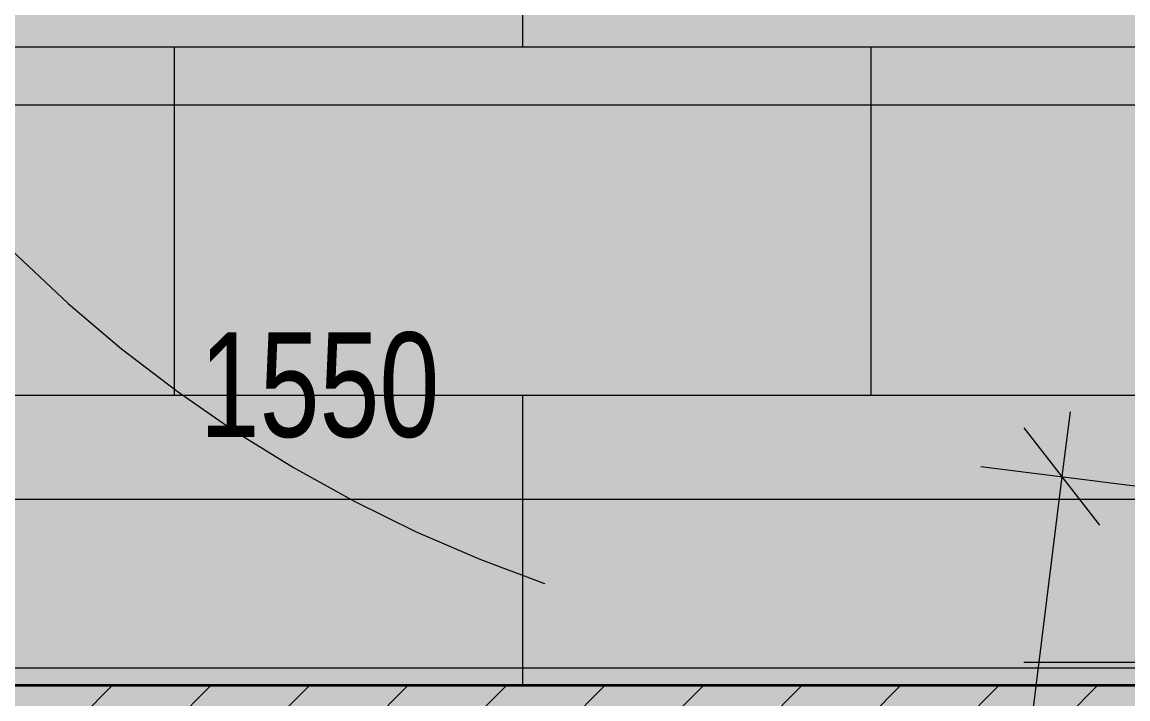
# Model space of a CAD drawing. Header units: metres. Extents: x -22.4 to 53.1, y 133.6 to 157.9.
# Drawn here: x 25.987 to 26.94, y 138.029 to 138.611 of the extents above; entities that cross this region are included whole.
import ezdxf

# ---------------------------------------------------------------- set-up
doc = ezdxf.new("R2010")
doc.units = ezdxf.units.M
doc.header["$MEASUREMENT"] = 0
for name, pattern in [('Strichlinie', [0.004, 0.003, -0.001]), ('Strichlinie_ eng', [0.0023, 0.0015, -0.0008]), ('Strichpunktlinie', [0.006703, 0.003528, -0.001764, 0, -0.001411])]:
    doc.linetypes.add(name, pattern=pattern)
for name, color, linetype in [('00  Raster', 7, 'Continuous'), ('10  Treppen + Rampen', 7, 'Continuous'), ('10  Wand Massiv', 7, 'Continuous'), ('10  Wand Massiv_Schnittschraffur', 7, 'Continuous'), ('20  Boden Aufbauten', 7, 'Continuous'), ('20  Boden Aufbauten_Deckschraffur', 7, 'Continuous'), ('40  Bemaßung 1_50 Achse', 7, 'Continuous'), ('50  NUF - Raumstempel', 7, 'Continuous'), ('70  Schnittlinien', 7, 'Continuous'), ('Neubau_10  Treppen + Rampen', 7, 'Continuous')]:
    doc.layers.add(name, color=color, linetype=linetype)
doc.styles.add('ERSTELLTER_STIL_2', font='')
doc.styles.get('ERSTELLTER_STIL_2').set_extended_font_data('Arial Narrow')

# ---------------------------------------------------------------- blocks, each defined once
blk = doc.blocks.new('*X1', base_point=(-23.4289, 120.77961))
at = {"layer": '20  Boden Aufbauten_Deckschraffur', "color": 254, "linetype": 'Continuous', "lineweight": 18, "ltscale": 1000, "true_color": 0xdfdfdf}
for p, q in [((26.41843, 138.58991), (26.41843, 138.88991)), ((25.46843, 138.58991), (26.11843, 138.58991)), ((25.46843, 138.58991), (26.11843, 138.58991)), ((26.11843, 138.58991), (27.01843, 138.58991)), ((26.11843, 138.28991), (26.11843, 138.58991)), ((26.71843, 138.28991), (26.71843, 138.58991)), ((25.46843, 138.28991), (26.11843, 138.28991)), ((26.11843, 138.28991), (27.01843, 138.28991)), ((26.11843, 138.28991), (27.01843, 138.28991)), ((26.41843, 138.03991), (26.41843, 138.28991))]:
    blk.add_line(p, q, dxfattribs=at)

msp = doc.modelspace()

# ---------------------------------------------------------------- hatches: boundary and pattern name
at = {"layer": '10  Wand Massiv_Schnittschraffur', "linetype": 'Continuous', "lineweight": 0, "true_color": 0xffffff}
for points in [[(29.91417, 138.05491), (24.60343, 138.05491), (24.60343, 138.03991), (29.91417, 138.03991)], [(24.60343, 137.83991), (29.91417, 137.83991), (29.91417, 138.03991), (24.60343, 138.03991)]]:
    msp.add_hatch(color=7, dxfattribs=at).paths.add_polyline_path(points)
at = {"layer": '10  Wand Massiv_Schnittschraffur', "linetype": 'Continuous', "lineweight": 13, "true_color": 0x000100}
h = msp.add_hatch(dxfattribs=at)
h.set_pattern_fill('Gips_0001', color=98, style=0, pattern_type=2)
h.set_pattern_definition([(26.86749, (-110.107942, 75.264664), (-0.0112982155, 0.0223013526), [0, -0.025])])
h.paths.add_polyline_path([(29.91417, 138.05491), (24.60343, 138.05491), (24.60343, 138.03991), (29.91417, 138.03991)])
h = msp.add_hatch(dxfattribs=at)
h.set_pattern_fill('Beton__Stahlbeton_0001', color=98, style=0, pattern_type=2)
h.set_pattern_definition([(45, (-110.10794, 75.26466), (-0.08485281, 0.08485281), []), (45, (-110.15037, 75.30709), (-0.08485281, 0.08485281), [0.09, -0.03])])
h.paths.add_polyline_path([(24.60343, 137.83991), (29.91417, 137.83991), (29.91417, 138.03991), (24.60343, 138.03991)])
at = {"layer": '20  Boden Aufbauten_Deckschraffur', "linetype": 'Continuous', "lineweight": 0, "true_color": 0xffffff}
msp.add_hatch(color=7, dxfattribs=at).paths.add_polyline_path([(25.46843, 138.03991), (28.56843, 138.03991), (28.56843, 139.13991), (27.15843, 139.13991), (26.87843, 139.13991), (25.46843, 139.13991)])

# ---------------------------------------------------------------- linework, layer by layer
at = {"layer": '00  Raster', "color": 7, "linetype": 'Strichpunktlinie', "lineweight": 13, "ltscale": 1000}
msp.add_line((-22.00944, 138.53991), (33.15561, 138.53991), dxfattribs=at)
at = {"layer": '10  Treppen + Rampen', "color": 7, "linetype": 'Strichlinie_ eng', "lineweight": 13, "ltscale": 1000}
msp.add_arc((26.83842, 139.27991), 1.22, 180.36394, 270.54588, dxfattribs=at)
at = {"layer": '10  Wand Massiv', "color": 7, "linetype": 'Continuous', "lineweight": 35, "ltscale": 1000}
msp.add_line((29.91417, 138.03991), (24.60343, 138.03991), dxfattribs=at)
at = {"layer": '10  Wand Massiv', "color": 7, "linetype": 'Continuous', "lineweight": 13, "ltscale": 1000, "flags": 128}
msp.add_lwpolyline([(29.91417, 138.05491), (24.60343, 138.05491)], dxfattribs=at)
at = {"layer": '20  Boden Aufbauten', "color": 7, "linetype": 'Continuous', "lineweight": 13, "ltscale": 1000, "flags": 128}
msp.add_lwpolyline([(25.46843, 138.03991), (25.46843, 139.13991), (26.87843, 139.13991), (27.15843, 139.13991), (28.56843, 139.13991), (28.56843, 138.03991)], close=True, dxfattribs=at)
at = {"layer": '40  Bemaßung 1_50 Achse', "color": 7, "linetype": 'Continuous', "lineweight": 13, "ltscale": 1000}
for p, q in [((26.88989, 138.27568), (26.8829, 138.21987)), ((26.91544, 138.178), (26.85035, 138.26174)), ((26.81313, 138.22862), (26.95266, 138.21113)), ((26.8829, 138.21987), (26.65333, 136.3884))]:
    msp.add_line(p, q, dxfattribs=at)
at = {"layer": '50  NUF - Raumstempel', "color": 7, "linetype": 'Strichlinie', "lineweight": 13, "ltscale": 1000, "flags": 128}
msp.add_lwpolyline([(28.55343, 143.52491), (28.55343, 142.00491), (28.55343, 139.56491), (28.56843, 139.56491), (28.56843, 138.05491), (25.48343, 138.05491), (25.48343, 143.52491)], close=True, dxfattribs=at)
at = {"layer": '70  Schnittlinien', "color": 255, "linetype": 'Continuous', "lineweight": 18, "ltscale": 1000}
msp.add_line((25.46896, 138.20039), (27.01797, 138.20039), dxfattribs=at)
at = {"layer": 'Neubau_10  Treppen + Rampen', "color": 7, "linetype": 'Strichlinie_ eng', "lineweight": 13, "ltscale": 1000}
msp.add_line((26.85004, 138.05997), (27.18677, 138.05997), dxfattribs=at)

# ---------------------------------------------------------------- block references
at = {"layer": '10  Treppen + Rampen', "color": 7, "linetype": 'Continuous', "lineweight": 13, "ltscale": 1000}
msp.add_blockref('*X1', (-23.4289, 120.77961), dxfattribs=at)

# ---------------------------------------------------------------- texts
at = {"layer": '70  Schnittlinien', "color": 255, "linetype": 'Continuous', "lineweight": 18, "insert": (26.24346, 138.29835), "char_height": 0.09, "attachment_point": 5, "rotation": 359.99998, "style": 'ERSTELLTER_STIL_2'}
msp.add_mtext('\\A1;{\\W0.900000x;\\pqc;\\fArial Narrow|b0|i0|c0|p38;1550}', dxfattribs=at)

doc.saveas('drawing.dxf')
